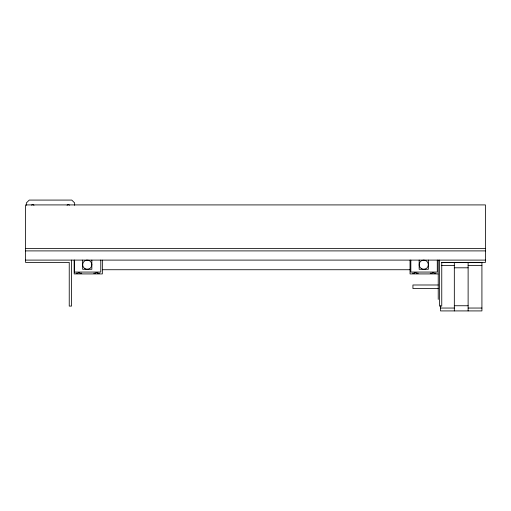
<?xml version="1.0" encoding="UTF-8"?>
<svg xmlns="http://www.w3.org/2000/svg" width="511" height="511" viewBox="0 0 511 511"><rect width="100%" height="100%" fill="white"/><g stroke="black" fill="none" stroke-linecap="round" stroke-linejoin="round"><path stroke-width="0.77" d="M25.55 248.602L485.45 248.602M25.55 250.901L485.45 250.901M25.55 260.099L485.45 260.099M441.293 262.628L481.918 262.628L481.918 310.918L440.527 310.918L440.527 305.68M441.293 265.503L454.324 265.503M468.121 265.503L481.918 265.503M454.324 267.802L468.121 267.802M102.353 269.731L410.039 269.731M76.024 273.206L78.157 273.206L78.157 272.631L79.646 272.631L79.646 273.206L81.773 273.206M93.73 273.206L95.864 273.206L95.864 272.631L97.352 272.631L97.352 273.206L99.479 273.206M412.53 273.206L414.657 273.206L414.657 272.631L416.146 272.631L416.146 273.206L418.279 273.206M430.236 273.206L432.363 273.206L432.363 272.631L433.852 272.631L433.852 273.206L435.985 273.206M438.227 284.991L412.933 284.991L412.933 288.555L438.227 288.555M454.324 305.744L468.121 305.744M440.527 308.044L454.324 308.044M468.121 308.044L481.918 308.044M468.121 262.628L468.121 310.918M454.324 262.628L454.324 310.918M439.46 260.099L439.46 306.089L441.76 306.089L441.76 262.399L485.45 262.399L485.45 204.911L25.55 204.911L25.55 262.399L69.241 262.399L69.241 306.089L71.54 306.089L71.54 260.099M438.195 260.169L438.195 273.922L410.039 273.922L410.039 260.169M438.227 274.126L438.227 299.42M437.282 260.099L437.282 272.056L410.838 272.056L410.838 260.099M428.352 260.099L428.352 269.297L419.154 269.297L419.154 260.099M102.353 260.169L102.353 273.922L74.197 273.922L74.197 260.169M100.782 260.099L100.782 272.056L74.338 272.056L74.338 260.099M91.846 260.099L91.846 269.297L82.648 269.297L82.648 260.099M74.644 205.32L74.644 202.956L71.77 200.082L29.229 200.082L26.355 202.956L26.355 205.32M67.056 205.237A1.725 1.725 0 0 1 69.49 205.141M31.548 205.103A1.725 1.725 0 0 1 33.982 205.275M84.947 268.684A4.599 4.599 0 0 0 91.846 264.698A4.599 4.599 0 0 0 84.947 260.712A4.599 4.599 0 0 0 84.947 268.684M421.454 268.684A4.599 4.599 0 0 0 428.352 264.698A4.599 4.599 0 0 0 421.454 260.712A4.599 4.599 0 0 0 421.454 268.684"/></g></svg>
